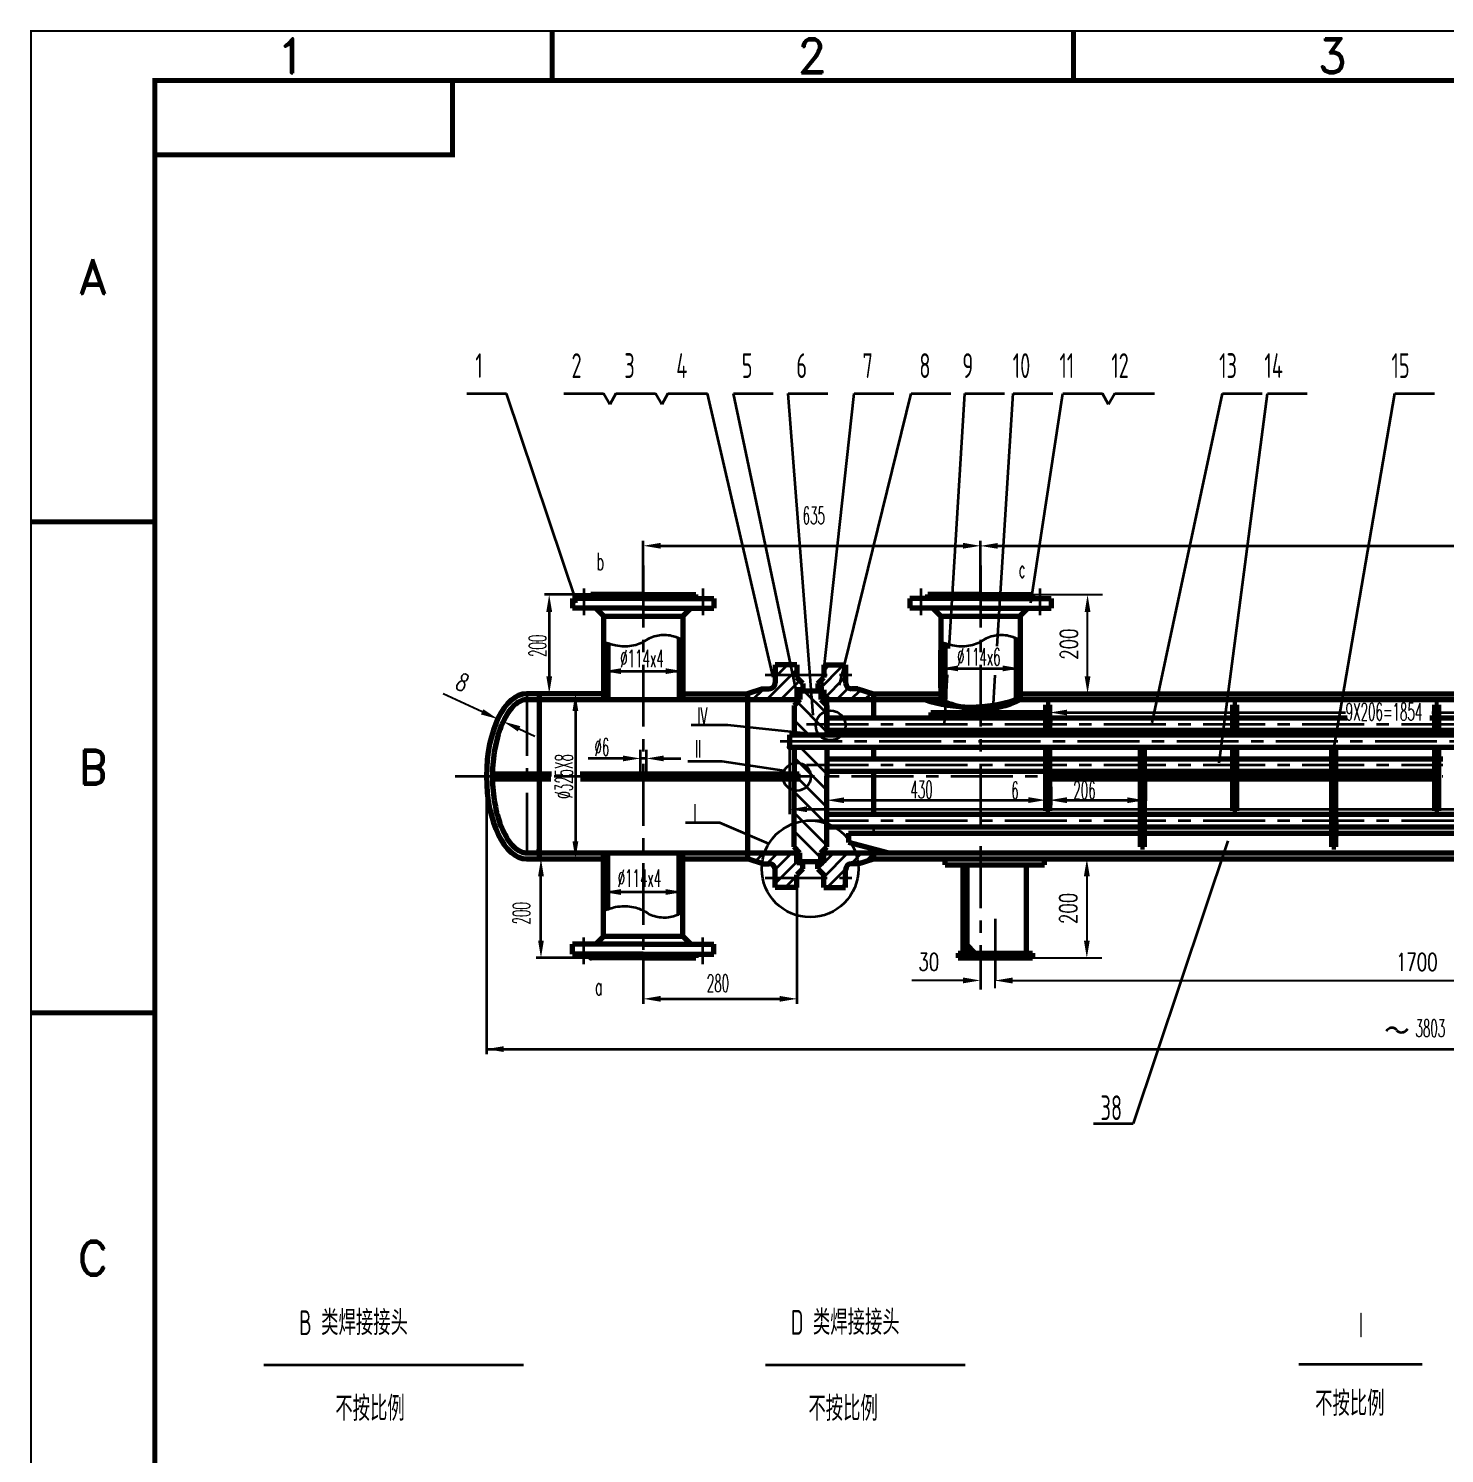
# Model space of a CAD drawing. Extents: x 0 to 1655, y 0 to 594.
# Drawn here: x -0.5 to 285.1, y 307.1 to 594.5 of the extents above; entities that cross this region are included whole.
import ezdxf

# ---------------------------------------------------------------- set-up
doc = ezdxf.new("R2010")
doc.units = 0
doc.header["$LTSCALE"] = 10
doc.linetypes.add('CENTER', pattern=[2, 1.25, -0.25, 0.25, -0.25])
doc.linetypes.add('DASHED', pattern=[0.75, 0.5, -0.25])
doc.layers.get('Defpoints').update_dxf_attribs({"linetype": 'CONTINUOUS'})
for name, color, linetype, lineweight in [('A', 3, 'CONTINUOUS', 70), ('BCD', 7, 'CONTINUOUS', 35), ('G', 1, 'CENTER', 35)]:
    doc.layers.add(name, color=color, linetype=linetype, lineweight=lineweight)
doc.layers.add('EBLAYER8', color=7, linetype='CONTINUOUS')
doc.layers.add('TK', color=5, linetype='CONTINUOUS')
doc.styles.add('EN', font='romans.shx', dxfattribs={"width": 0.7, "height": 3.5})
doc.styles.add('HZ', font='dim.shx', dxfattribs={"width": 0.7, "height": 3.5, "bigfont": 'hztxt.shx'})
doc.styles.add('ST', font='romand.shx', dxfattribs={"bigfont": 'fs64f.shx'})
doc.dimstyles.get("Standard").update_dxf_attribs({"dimtxt": 3.5, "dimasz": 3.5, "dimexe": 3, "dimexo": 0, "dimgap": 2, "dimtad": 1, "dimdec": 4, "dimzin": 0, "dimdsep": 46, "dimtxsty": 'EN', "dimcen": 3, "dimclrt": 7, "dimadec": 0, "dimazin": 0, "dimtfac": 1, "dimtdec": 4, "dimtofl": 0, "dimtmove": 0, "dimatfit": 3, "dimfxl": 0, "dimtolj": 1, "dimtzin": 0, "dimarcsym": 0})

# ---------------------------------------------------------------- blocks, each defined once
blk = doc.blocks.new('EB_BLOCK71')
at = {"layer": 'EBLAYER8', "linetype": 'ByBlock'}
blk.add_hatch(color=0, dxfattribs=at).paths.add_polyline_path([(1366.4, 4448.4), (1401.4, 4442.5), (1366.4, 4436.7)])
blk = doc.blocks.new('EB_BLOCK83')
at = {"layer": 'EBLAYER8', "linetype": 'ByBlock'}
blk.add_hatch(color=0, dxfattribs=at).paths.add_polyline_path([(1366.4, 4893.8), (1401.4, 4887.9), (1366.4, 4882.1)])
blk = doc.blocks.new('EB_BLOCK84')
at = {"layer": 'EBLAYER8', "linetype": 'ByBlock'}
blk.add_hatch(color=0, dxfattribs=at).paths.add_polyline_path([(1276.4, 4893.8), (1241.4, 4887.9), (1276.4, 4882.1)])
blk = doc.blocks.new('EB_BLOCK85')
at = {"layer": 'EBLAYER8', "linetype": 'ByBlock'}
blk.add_hatch(color=0, dxfattribs=at).paths.add_polyline_path([(995.4, 4131.5), (960.4, 4125.7), (995.4, 4119.9)])
blk = doc.blocks.new('EB_BLOCK92')
at = {"layer": 'EBLAYER8', "linetype": 'ByBlock'}
blk.add_hatch(color=0, dxfattribs=at).paths.add_polyline_path([(1651.5, 4615.3), (1616.5, 4609.4), (1651.5, 4603.6)])
blk = doc.blocks.new('EB_BLOCK97')
at = {"layer": 'EBLAYER8', "linetype": 'ByBlock'}
blk.add_hatch(color=0, dxfattribs=at).paths.add_polyline_path([(1356.4, 4233), (1321.4, 4227.1), (1356.4, 4221.3)])
blk = doc.blocks.new('EB_BLOCK98')
at = {"layer": 'EBLAYER8', "linetype": 'ByBlock'}
blk.add_hatch(color=0, dxfattribs=at).paths.add_polyline_path([(1596.4, 4233), (1631.4, 4227.1), (1596.4, 4221.3)])
blk = doc.blocks.new('EB_BLOCK99')
at = {"layer": 'EBLAYER8', "linetype": 'ByBlock'}
blk.add_hatch(color=0, dxfattribs=at).paths.add_polyline_path([(1356.4, 5146.7), (1321.4, 5140.8), (1356.4, 5135)])
blk = doc.blocks.new('EB_BLOCK100')
at = {"layer": 'EBLAYER8', "linetype": 'ByBlock'}
blk.add_hatch(color=0, dxfattribs=at).paths.add_polyline_path([(1966.4, 5146.7), (2001.4, 5140.8), (1966.4, 5135)])
blk = doc.blocks.new('EB_BLOCK101')
at = {"layer": 'EBLAYER8', "linetype": 'ByBlock'}
blk.add_hatch(color=0, dxfattribs=at).paths.add_polyline_path([(2036.4, 5146.5), (2001.4, 5140.6), (2036.4, 5134.8)])
blk = doc.blocks.new('EB_BLOCK103')
at = {"layer": 'EBLAYER8', "linetype": 'ByBlock'}
blk.add_hatch(color=0, dxfattribs=at).paths.add_polyline_path([(1125.8, 5007.5), (1131.6, 5042.5), (1137.5, 5007.5)])
blk = doc.blocks.new('EB_BLOCK104')
at = {"layer": 'EBLAYER8', "linetype": 'ByBlock'}
blk.add_hatch(color=0, dxfattribs=at).paths.add_polyline_path([(1125.8, 4877.5), (1131.6, 4842.5), (1137.5, 4877.5)])
blk = doc.blocks.new('EB_BLOCK105')
at = {"layer": 'EBLAYER8', "linetype": 'ByBlock'}
blk.add_hatch(color=0, dxfattribs=at).paths.add_polyline_path([(1726.4, 4643.3), (1691.4, 4637.5), (1726.4, 4631.7)])
blk = doc.blocks.new('EB_BLOCK111')
at = {"layer": 'EBLAYER8', "linetype": 'ByBlock'}
blk.add_hatch(color=0, dxfattribs=at).paths.add_polyline_path([(1362.4, 4717.8), (1327.4, 4711.9), (1362.4, 4706.1)])
blk = doc.blocks.new('EB_BLOCK112')
at = {"layer": 'EBLAYER8', "linetype": 'ByBlock'}
blk.add_hatch(color=0, dxfattribs=at).paths.add_polyline_path([(1280.4, 4717.8), (1315.4, 4711.9), (1280.4, 4706.1)])
blk = doc.blocks.new('EB_BLOCK127')
at = {"layer": 'EBLAYER8', "linetype": 'ByBlock'}
blk.add_hatch(color=0, dxfattribs=at).paths.add_polyline_path([(1178.6, 4807.5), (1184.4, 4842.5), (1190.3, 4807.5)])
blk = doc.blocks.new('EB_BLOCK128')
at = {"layer": 'EBLAYER8', "linetype": 'ByBlock'}
blk.add_hatch(color=0, dxfattribs=at).paths.add_polyline_path([(1178.6, 4544.5), (1184.4, 4509.5), (1190.3, 4544.5)])
blk = doc.blocks.new('EB_BLOCK129')
at = {"layer": 'EBLAYER8', "linetype": 'ByBlock'}
blk.add_hatch(color=0, dxfattribs=at).paths.add_polyline_path([(1109.2, 4344.5), (1115, 4309.5), (1120.8, 4344.5)])
blk = doc.blocks.new('EB_BLOCK130')
at = {"layer": 'EBLAYER8', "linetype": 'ByBlock'}
blk.add_hatch(color=0, dxfattribs=at).paths.add_polyline_path([(1109.2, 4474.5), (1115, 4509.5), (1120.8, 4474.5)])
blk = doc.blocks.new('EB_BLOCK133')
at = {"layer": 'EBLAYER8', "linetype": 'ByBlock'}
blk.add_hatch(color=0, dxfattribs=at).paths.add_polyline_path([(2098.2, 4643.7), (2133.2, 4637.8), (2098.2, 4632)])
blk = doc.blocks.new('EB_BLOCK134')
at = {"layer": 'EBLAYER8', "linetype": 'ByBlock'}
blk.add_hatch(color=0, dxfattribs=at).paths.add_polyline_path([(2176.2, 4643.7), (2141.2, 4637.8), (2176.2, 4632)])
blk = doc.blocks.new('EB_BLOCK135')
at = {"layer": 'EBLAYER8', "linetype": 'ByBlock'}
blk.add_hatch(color=0, dxfattribs=at).paths.add_polyline_path([(2046.4, 4899.3), (2081.4, 4893.5), (2046.4, 4887.7)])
blk = doc.blocks.new('EB_BLOCK136')
at = {"layer": 'EBLAYER8', "linetype": 'ByBlock'}
blk.add_hatch(color=0, dxfattribs=at).paths.add_polyline_path([(1956.4, 4899.3), (1921.4, 4893.5), (1956.4, 4887.7)])
blk = doc.blocks.new('EB_BLOCK137', base_point=(0, 18.1))
at = {"layer": 'EBLAYER8', "color": 0}
for p, q in [((1901.4, 4793.9), (1911.9, 4804.4)), ((1911.9, 4793.8), (1922.5, 4804.4)), ((1922.5, 4793.8), (1933.1, 4804.4)), ((1933.2, 4793.8), (1943.7, 4804.4)), ((1943.8, 4793.8), (1954.3, 4804.4)), ((1954.4, 4793.8), (1964.9, 4804.4)), ((1965, 4793.8), (1975.5, 4804.4)), ((1975.6, 4793.8), (1986.1, 4804.4)), ((1986.2, 4793.8), (1996.8, 4804.4)), ((2001.4, 4798.4), (2007.4, 4804.4)), ((2007.4, 4793.8), (2018, 4804.4)), ((2018, 4793.8), (2028.6, 4804.4)), ((2028.6, 4793.8), (2039.2, 4804.4)), ((2039.2, 4793.8), (2049.8, 4804.4)), ((2049.8, 4793.8), (2060.4, 4804.4)), ((2060.4, 4793.8), (2071, 4804.4)), ((2071, 4793.8), (2081.6, 4804.4)), ((2081.6, 4793.8), (2092.2, 4804.4)), ((2092.3, 4793.8), (2102.8, 4804.4)), ((2102.9, 4793.8), (2113.4, 4804.4)), ((2113.5, 4793.8), (2124, 4804.4)), ((2124.1, 4793.8), (2133.2, 4802.9)), ((1996.8, 4793.8), (2001.4, 4798.4))]:
    blk.add_line(p, q, dxfattribs=at)
blk = doc.blocks.new('EB_BLOCK140')
at = {"layer": 'EBLAYER8', "linetype": 'ByBlock'}
blk.add_hatch(color=0, dxfattribs=at).paths.add_polyline_path([(2176.2, 4810.3), (2141.2, 4804.5), (2176.2, 4798.7)])
blk = doc.blocks.new('EB_BLOCK142')
at = {"layer": 'EBLAYER8', "linetype": 'ByBlock'}
blk.add_hatch(color=0, dxfattribs=at).paths.add_polyline_path([(2176.2, 4643.4), (2141.2, 4637.5), (2176.2, 4631.7)])
blk = doc.blocks.new('EB_BLOCK143')
at = {"layer": 'EBLAYER8', "linetype": 'ByBlock'}
blk.add_hatch(color=0, dxfattribs=at).paths.add_polyline_path([(2297.5, 4643.4), (2332.5, 4637.5), (2297.5, 4631.7)])
blk = doc.blocks.new('*D88')
at = {"layer": 'BCD', "color": 0, "lineweight": -2}
for p, q in [((194.5, 400.95), (194.5, 405.48)), ((364.5, 400.95), (364.5, 405.48)), ((198, 402.48), (361, 402.48))]:
    blk.add_line(p, q, dxfattribs=at)
at = {"layer": 'BCD', "color": 0}
for points in [[(198, 403.07), (198, 401.9), (194.5, 402.48)], [(361, 403.07), (361, 401.9), (364.5, 402.48)]]:
    blk.add_solid(points, dxfattribs=at)
at = {"layer": 'Defpoints', "color": 0}
for p in [(364.5, 402.48), (194.5, 400.95), (364.5, 400.95)]:
    blk.add_point(p, dxfattribs=at)
at = {"layer": 'BCD', "color": 7, "insert": (279.5, 406.23), "char_height": 3.5, "attachment_point": 5, "style": 'EN'}
blk.add_mtext('\\A1;1700', dxfattribs=at)
blk = doc.blocks.new('*D89')
at = {"layer": 'BCD', "color": 0, "lineweight": -2}
for p, q in [((204.4, 427.04), (215.96, 427.04)), ((212.96, 423.54), (212.96, 410.54)), ((202, 407.04), (215.96, 407.04))]:
    blk.add_line(p, q, dxfattribs=at)
at = {"layer": 'BCD', "color": 0}
for points in [[(212.37, 423.54), (213.54, 423.54), (212.96, 427.04)], [(212.37, 410.54), (213.54, 410.54), (212.96, 407.04)]]:
    blk.add_solid(points, dxfattribs=at)
at = {"layer": 'Defpoints', "color": 0}
for p in [(204.4, 427.04), (202, 407.04), (212.96, 407.04)]:
    blk.add_point(p, dxfattribs=at)
at = {"layer": 'BCD', "color": 7, "insert": (209.21, 417.04), "char_height": 3.5, "attachment_point": 5, "rotation": 90, "style": 'EN'}
blk.add_mtext('\\A1;200', dxfattribs=at)
blk = doc.blocks.new('*D92')
at = {"layer": 'BCD', "color": 0, "lineweight": -2}
for p, q in [((202.1, 480.34), (216.1, 480.34)), ((213.1, 463.84), (213.1, 476.84)), ((206.5, 460.34), (216.1, 460.34))]:
    blk.add_line(p, q, dxfattribs=at)
at = {"layer": 'BCD', "color": 0}
for points in [[(212.52, 476.84), (213.68, 476.84), (213.1, 480.34)], [(212.52, 463.84), (213.68, 463.84), (213.1, 460.34)]]:
    blk.add_solid(points, dxfattribs=at)
at = {"layer": 'Defpoints', "color": 0}
for p in [(202.1, 480.34), (213.1, 480.34), (206.5, 460.34)]:
    blk.add_point(p, dxfattribs=at)
at = {"layer": 'BCD', "color": 7, "insert": (209.35, 470.34), "char_height": 3.5, "attachment_point": 5, "rotation": 90, "style": 'EN'}
blk.add_mtext('\\A1;200', dxfattribs=at)
blk = doc.blocks.new('*D93')
at = {"layer": 'BCD', "color": 0, "lineweight": -2}
for p, q in [((91, 456.69), (83.13, 460.32)), ((93.67, 454.13), (95.43, 457.95)), ((94.76, 453.62), (96.52, 457.45)), ((98.44, 453.26), (101.62, 451.79))]:
    blk.add_line(p, q, dxfattribs=at)
at = {"layer": 'BCD', "color": 0}
for points in [[(91.24, 457.22), (90.75, 456.16), (94.17, 455.22)], [(98.69, 453.79), (98.2, 452.73), (95.27, 454.72)]]:
    blk.add_solid(points, dxfattribs=at)
at = {"layer": 'Defpoints', "color": 0}
for p in [(93.67, 454.13), (94.17, 455.22), (94.76, 453.62)]:
    blk.add_point(p, dxfattribs=at)
at = {"layer": 'BCD', "color": 7, "insert": (87.04, 462.64), "char_height": 3.5, "attachment_point": 5, "rotation": 335.2427, "style": 'EN'}
blk.add_mtext('\\A1;8', dxfattribs=at)
blk = doc.blocks.new('*D116')
at = {"layer": 'BCD', "color": 0, "lineweight": -2}
for p, q in [((191.5, 400.7), (191.5, 405.51)), ((194.5, 400.95), (194.5, 405.51)), ((188, 402.51), (177.66, 402.51)), ((198, 402.51), (201.5, 402.51))]:
    blk.add_line(p, q, dxfattribs=at)
at = {"layer": 'BCD', "color": 0}
for points in [[(188, 403.1), (188, 401.93), (191.5, 402.51)], [(198, 403.1), (198, 401.93), (194.5, 402.51)]]:
    blk.add_solid(points, dxfattribs=at)
at = {"layer": 'Defpoints', "color": 0}
for p in [(191.5, 402.51), (191.5, 400.7), (194.5, 400.95)]:
    blk.add_point(p, dxfattribs=at)
at = {"layer": 'BCD', "color": 7, "insert": (181.08, 406.26), "char_height": 3.5, "attachment_point": 5, "style": 'EN'}
blk.add_mtext('\\A1;30', dxfattribs=at)

msp = doc.modelspace()

# ---------------------------------------------------------------- hatches: boundary and pattern name
at = {"layer": 'EBLAYER8', "linetype": 'ByBlock'}
msp.add_hatch(color=0, dxfattribs=at).paths.add_polyline_path([(118.99818, 420.92816), (115.49818, 420.34483), (118.99818, 419.7615)])

# ---------------------------------------------------------------- linework, layer by layer
at = {"layer": 'A'}
for p, q in [((123.49818, 480.33957), (112.89818, 480.33957)), ((112.89818, 479.53957), (112.89818, 480.33957)), ((123.49818, 480.33957), (112.89818, 480.33957)), ((123.49818, 480.33957), (134.09818, 480.33957)), ((134.09818, 479.53957), (134.09818, 480.33957)), ((191.49818, 480.33957), (180.89818, 480.33957)), ((180.89818, 479.53957), (180.89818, 480.33957)), ((180.89818, 480.33957), (191.49818, 480.33957)), ((191.49818, 480.33957), (202.09818, 480.33957)), ((202.09818, 479.53957), (202.09818, 480.33957)), ((123.49818, 479.53957), (109.24818, 479.53957)), ((109.24818, 479.53957), (109.24818, 477.58321)), ((123.49818, 477.58321), (109.24818, 477.58321)), ((115.54143, 475.96562), (113.92191, 477.58321)), ((123.49818, 479.53957), (137.74818, 479.53957)), ((123.49818, 477.58321), (137.74818, 477.58321)), ((131.45493, 475.96562), (133.07446, 477.58321)), ((137.74818, 479.53957), (137.74818, 477.58321)), ((191.49818, 479.53957), (177.24818, 479.53957)), ((177.24818, 479.53957), (177.24818, 477.58321)), ((191.49818, 477.58321), (177.24818, 477.58321)), ((183.51373, 475.96562), (181.8942, 477.58321)), ((191.49818, 479.53957), (205.74818, 479.53957)), ((191.49818, 477.58321), (205.74818, 477.58321)), ((199.42722, 475.96562), (201.04675, 477.58321)), ((205.74818, 479.53957), (205.74818, 477.58321)), ((115.49818, 476.00882), (115.49818, 459.13957)), ((115.49818, 475.26215), (115.49818, 474.50736)), ((115.54143, 475.96562), (131.51971, 475.96562)), ((131.49818, 476.00882), (131.49818, 459.13957)), ((131.49818, 475.26215), (131.49818, 474.50736)), ((183.49818, 475.98115), (183.49818, 459.13957)), ((183.51373, 475.96562), (199.492, 475.96562)), ((199.49818, 476.0365), (199.49818, 459.13957)), ((130.73334, 471.47402), (130.73334, 459.13957)), ((198.69818, 471.47402), (198.69818, 459.13957)), ((116.33334, 470.55717), (116.33334, 459.13957)), ((131.49818, 464.43241), (131.49818, 470.56201)), ((183.49818, 461.53957), (183.49818, 469.11559)), ((184.29818, 470.55717), (184.29818, 459.13957)), ((199.49818, 461.53957), (199.49818, 469.11559)), ((150.09818, 466.13957), (150.09818, 462.53957)), ((154.49818, 466.13957), (150.09818, 466.13957)), ((154.49818, 466.13957), (154.49818, 463.58957)), ((159.89818, 466.13957), (159.89818, 463.58957)), ((159.89818, 466.13957), (164.29818, 466.13957)), ((164.29818, 466.13957), (164.29818, 462.53957)), ((155.69818, 462.38957), (154.49818, 463.58957)), ((158.69818, 462.38957), (159.89818, 463.58957)), ((115.49818, 460.33957), (99.99818, 460.33957)), ((102.49818, 460.33957), (102.49818, 444.18905)), ((131.49818, 460.33957), (144.49818, 460.33957)), ((147.59818, 461.33957), (144.49818, 460.33957)), ((144.49818, 460.33957), (144.49818, 444.18905)), ((147.59818, 461.33957), (148.89818, 461.33957)), ((154.49818, 461.13957), (154.49818, 458.53957)), ((155.69818, 461.13957), (154.49818, 461.13957)), ((154.49818, 460.94233), (159.89818, 460.94233)), ((155.09818, 461.13957), (155.69818, 461.13957)), ((155.09818, 460.94233), (155.09818, 459.13957)), ((155.69818, 462.38957), (155.69818, 461.13957)), ((158.69818, 462.38957), (158.69818, 461.13957)), ((159.89818, 461.13957), (158.69818, 461.13957)), ((158.69818, 461.13957), (159.29818, 461.13957)), ((159.29818, 460.94233), (159.29818, 459.13957)), ((159.89818, 461.13957), (159.89818, 458.53957)), ((166.79818, 461.33957), (165.49818, 461.33957)), ((166.79818, 461.33957), (169.89818, 460.33957)), ((169.89818, 460.33957), (169.89818, 455.4733)), ((169.89818, 460.33957), (183.49818, 460.33957)), ((199.49818, 460.33957), (309.89145, 460.33957)), ((99.99818, 459.13957), (123.49818, 459.13957)), ((102.49818, 459.13957), (109.1094, 459.13957)), ((123.49818, 459.13957), (155.09818, 459.13957)), ((155.09818, 459.13957), (153.89818, 457.93957)), ((153.89818, 457.93957), (153.89818, 452.02718)), ((159.29818, 459.13957), (184.29818, 459.13957)), ((159.29818, 459.13957), (160.49818, 457.93957)), ((160.49818, 453.66426), (160.49818, 459.82556)), ((160.49818, 457.93957), (160.49818, 452.02718)), ((198.69818, 459.13957), (309.89145, 459.13957)), ((204.6783, 452.02718), (204.6783, 458.07216)), ((205.55456, 458.12554), (204.75456, 458.12554)), ((205.4783, 452.02718), (205.4783, 458.07216)), ((243.18043, 458.06042), (242.38043, 458.06042)), ((242.39053, 452.02718), (242.39053, 458.07216)), ((243.19053, 452.02718), (243.19053, 458.07216)), ((283.91121, 458.12554), (283.11121, 458.12554)), ((283.13255, 452.02718), (283.13255, 458.07216)), ((283.93255, 452.02718), (283.93255, 458.07216)), ((160.49818, 455.4733), (204.6783, 455.4733)), ((181.49818, 456.52984), (204.6783, 456.52984)), ((181.49818, 456.52984), (181.49818, 455.4733)), ((204.6783, 454.94221), (204.6783, 456.62303)), ((205.4783, 454.94221), (205.4783, 456.62303)), ((205.4783, 455.62303), (205.4783, 454.53974)), ((205.4783, 455.4733), (242.39053, 455.4733)), ((243.19053, 455.4733), (265.47864, 455.4733)), ((243.19053, 455.4733), (264.6783, 455.4733)), ((282.11727, 455.4733), (283.13255, 455.4733)), ((283.93255, 455.4733), (309.89145, 455.4733)), ((153.00725, 452.02718), (204.6783, 452.02718)), ((153.00725, 452.02718), (153.00725, 449.52718)), ((160.49818, 452.9733), (204.6783, 452.9733)), ((169.89818, 452.9733), (169.89818, 452.02718)), ((204.6783, 452.02718), (309.89145, 452.02718)), ((205.4783, 452.9733), (242.39053, 452.9733)), ((243.19053, 452.9733), (283.13255, 452.9733)), ((243.19053, 452.9733), (264.6783, 452.9733)), ((283.93255, 452.9733), (309.89145, 452.9733)), ((153.00725, 449.52718), (204.6783, 449.52718)), ((153.89818, 449.52718), (153.89818, 444.18905)), ((160.49818, 449.52718), (160.49818, 443.68905)), ((169.89818, 449.52718), (169.89818, 447.23838)), ((204.6783, 436.69813), (204.6783, 449.52718)), ((204.6783, 449.52718), (309.89145, 449.52718)), ((205.4783, 436.69813), (205.4783, 449.52718)), ((223.80985, 439.0035), (223.80985, 449.52718)), ((224.60985, 439.0035), (224.60985, 449.52718)), ((242.39053, 436.69813), (242.39053, 449.52718)), ((243.19053, 436.69813), (243.19053, 449.52718)), ((262.34838, 439.0035), (262.34838, 449.52718)), ((263.14838, 439.0035), (263.14838, 449.52718)), ((283.13255, 436.69813), (283.13255, 449.52718)), ((283.93255, 436.69813), (283.93255, 449.52718)), ((102.49818, 446.22567), (102.49818, 444.93905)), ((160.49818, 447.23838), (204.6783, 447.23838)), ((205.4783, 447.23838), (223.80985, 447.23838)), ((220.4783, 447.23838), (223.80985, 447.23838)), ((224.60985, 447.23838), (242.39053, 447.23838)), ((243.19053, 447.23838), (262.34838, 447.23838)), ((263.14838, 447.23838), (283.13255, 447.23838)), ((263.14838, 447.23838), (264.6783, 447.23838)), ((280.4783, 447.23838), (283.13255, 447.23838)), ((283.93255, 447.23838), (284.75883, 447.23838)), ((93.09818, 444.18905), (104.9654, 444.18905)), ((93.09818, 443.18905), (104.84149, 443.18905)), ((102.49818, 444.18905), (102.49818, 427.03852)), ((110.75278, 444.18905), (154.93301, 444.18905)), ((110.80137, 443.18905), (154.93301, 443.18905)), ((122.89818, 444.17716), (122.89818, 443.17716)), ((124.09818, 444.17716), (124.09818, 443.17716)), ((144.49818, 443.18905), (144.49818, 427.03852)), ((153.89818, 429.43852), (153.89818, 443.18905)), ((160.49818, 444.73838), (204.6783, 444.73838)), ((160.49818, 429.43852), (160.49818, 443.68905)), ((169.89818, 444.73838), (169.89818, 436.01401)), ((205.4783, 444.73838), (223.80985, 444.73838)), ((205.4783, 444.18905), (223.80985, 444.18905)), ((205.4783, 443.18905), (223.80985, 443.18905)), ((220.4783, 444.73838), (223.80985, 444.73838)), ((224.60985, 444.73838), (242.39053, 444.73838)), ((224.60985, 444.18905), (242.39053, 444.18905)), ((224.60985, 443.18905), (242.39053, 443.18905)), ((224.60985, 443.17445), (224.60985, 438.84376)), ((243.19053, 444.73838), (262.34838, 444.73838)), ((243.19053, 444.18905), (262.34838, 444.18905)), ((243.19053, 443.18905), (262.34838, 443.18905)), ((250.4783, 444.73838), (262.34838, 444.73838)), ((263.14838, 444.73838), (283.13255, 444.73838)), ((263.14838, 444.18905), (283.13255, 444.18905)), ((263.14838, 443.18905), (283.13255, 443.18905)), ((205.4783, 441.44835), (205.4783, 438.45617)), ((204.6783, 436.69813), (204.6783, 437.55381)), ((205.4783, 438.88407), (205.4783, 437.85306)), ((205.4783, 436.69813), (205.4783, 437.55381)), ((223.80985, 429.43648), (223.80985, 439.0035)), ((224.60985, 429.43648), (224.60985, 439.0035)), ((262.34838, 429.43648), (262.34838, 439.0035)), ((263.14838, 429.43648), (263.14838, 439.0035)), ((160.49818, 436.01401), (223.80985, 436.01401)), ((204.67821, 436.69813), (205.47835, 436.69813)), ((220.4783, 436.01401), (223.80985, 436.01401)), ((224.60985, 436.01401), (262.34838, 436.01401)), ((242.39018, 436.69813), (243.19053, 436.69813)), ((263.14838, 436.01401), (306.9691, 436.01401)), ((263.14838, 434.62858), (263.14838, 431.63641)), ((283.13255, 436.69813), (283.93255, 436.69813)), ((160.49818, 433.51401), (223.80985, 433.51401)), ((160.49818, 431.20123), (160.49818, 432.2209)), ((164.89818, 432.23503), (164.89818, 430.34404)), ((164.89818, 432.23503), (191.49818, 432.23503)), ((191.49818, 432.23503), (223.80985, 432.23503)), ((220.4783, 433.51401), (223.80985, 433.51401)), ((220.4783, 432.23503), (223.80985, 432.23503)), ((224.60985, 433.51401), (262.34838, 433.51401)), ((224.60985, 432.23503), (262.34838, 432.23503)), ((263.14838, 433.51401), (306.9691, 433.51401)), ((263.14838, 432.23503), (295.4783, 432.23503)), ((99.99818, 428.23852), (115.49818, 428.23852)), ((102.49818, 428.23852), (102.49818, 429.00147)), ((102.49818, 428.23852), (109.1094, 428.23852)), ((102.49818, 428.23852), (109.1094, 428.23852)), ((115.49818, 428.23852), (155.09818, 428.23852)), ((115.49818, 411.36927), (115.49818, 428.23852)), ((116.33334, 416.82092), (116.33334, 428.23852)), ((130.69818, 428.23852), (144.49818, 428.23852)), ((130.73334, 415.90408), (130.73334, 428.23852)), ((131.49818, 411.36927), (131.49818, 428.23852)), ((155.09818, 428.23852), (153.89818, 429.43852)), ((154.49818, 426.23852), (154.49818, 428.83852)), ((155.09818, 426.51924), (155.09818, 428.23852)), ((159.29818, 428.23852), (160.49818, 429.43852)), ((159.29818, 426.51924), (159.29818, 428.23852)), ((159.29818, 428.23852), (309.89145, 428.23852)), ((159.89818, 426.23852), (159.89818, 428.83852)), ((172.75609, 428.23852), (164.89818, 430.34404)), ((169.89818, 429.0043), (169.89818, 427.03852)), ((223.80985, 429.43648), (224.60985, 429.43648)), ((262.34838, 429.43648), (263.14838, 429.43648)), ((99.99818, 427.03852), (115.49818, 427.03852)), ((131.49818, 427.03852), (144.49818, 427.03852)), ((147.59818, 426.03852), (144.49818, 427.03852)), ((147.59818, 426.03852), (148.89818, 426.03852)), ((154.49818, 426.51924), (159.89818, 426.51924)), ((155.69818, 426.23852), (154.49818, 426.23852)), ((155.09818, 426.23852), (155.69818, 426.23852)), ((155.69818, 424.98852), (155.69818, 426.51924)), ((158.69818, 424.98852), (158.69818, 426.51924)), ((159.89818, 426.23852), (158.69818, 426.23852)), ((158.69818, 426.23852), (159.29818, 426.23852)), ((166.79818, 426.03852), (165.49818, 426.03852)), ((166.79818, 426.03852), (169.89818, 427.03852)), ((168.91312, 426.72076), (169.89818, 427.70582)), ((169.89818, 427.03852), (309.89145, 427.03852)), ((184.39818, 425.83852), (184.39818, 427.03852)), ((184.39818, 425.83852), (204.39818, 425.83852)), ((187.99818, 408.03852), (187.99818, 425.83852)), ((188.79818, 408.03852), (188.79818, 425.83852)), ((200.79818, 408.03852), (200.79818, 425.83852)), ((204.39818, 425.83852), (204.39818, 427.03852)), ((150.09818, 421.23852), (150.09818, 424.83852)), ((155.69818, 424.98852), (154.49818, 423.78852)), ((154.49818, 421.23852), (154.49818, 423.78852)), ((158.69818, 424.98852), (159.89818, 423.78852)), ((159.89818, 421.23852), (159.89818, 423.78852)), ((164.29818, 421.23852), (164.29818, 424.83852)), ((154.49818, 421.23852), (150.09818, 421.23852)), ((159.89818, 421.23852), (164.29818, 421.23852)), ((115.54143, 411.41247), (113.92191, 409.79489)), ((115.49818, 412.11594), (115.49818, 412.87073)), ((115.49818, 412.11594), (115.49818, 412.87073)), ((115.54143, 411.41247), (131.51971, 411.41247)), ((131.45493, 411.41247), (133.07446, 409.79489)), ((131.49818, 412.11594), (131.49818, 412.87073)), ((131.49818, 412.11594), (131.49818, 412.87073)), ((123.49818, 409.79489), (109.24818, 409.79489)), ((109.24818, 407.83852), (109.24818, 409.79489)), ((123.49818, 409.79489), (137.74818, 409.79489)), ((137.74818, 407.83852), (137.74818, 409.79489)), ((190.39818, 408.03852), (188.79818, 409.63852)), ((123.49818, 407.83852), (109.24818, 407.83852)), ((112.89818, 407.83852), (112.89818, 407.03852)), ((123.49818, 407.03852), (112.89818, 407.03852)), ((123.49818, 407.83852), (137.74818, 407.83852)), ((123.49818, 407.03852), (134.09818, 407.03852)), ((134.09818, 407.83852), (134.09818, 407.03852)), ((186.99818, 408.03852), (201.99818, 408.03852)), ((186.99818, 408.03852), (186.99818, 407.03852)), ((186.99818, 407.03852), (201.99818, 407.03852)), ((188.79818, 408.03852), (190.39818, 408.03852)), ((201.99818, 408.03852), (201.99818, 407.03852))]:
    msp.add_line(p, q, dxfattribs=at)
for centre, radius, start, end in [((148.89818, 462.53957), 1.2, 270, 0), ((165.49818, 462.53957), 1.2, 180, 270), ((189.50339, 486.90041), 29.24394, 251.6743847, 288.3256153), ((191.49818, 475.22251), 17.96276, 243.5532579, 296.4467421), ((148.89818, 424.83852), 1.2, 0, 90), ((165.49818, 424.83852), 1.2, 90, 180)]:
    msp.add_arc(centre, radius, start, end, dxfattribs=at)
msp.add_ellipse((99.99818, 443.68905), major_axis=(0, -16.65052), ratio=0.487972619, start_param=3.141592654, end_param=6.283185307, dxfattribs=at)
msp.add_open_spline([(99.99818, 459.13957), (99.63551, 459.13957), (99.27123, 459.06997), (98.51212, 458.76752), (98.11779, 458.53246), (97.32072, 457.87234), (96.9192, 457.44747), (96.14391, 456.41541), (95.77033, 455.80866), (94.83143, 453.94993), (94.32039, 452.54564), (93.54467, 449.44576), (93.27952, 447.75094), (93.03138, 444.26931), (93.04831, 442.48311), (93.36193, 439.02571), (93.65872, 437.3551), (94.49067, 434.32577), (95.02636, 432.96786), (96.11985, 430.96505), (96.64915, 430.23103), (97.72656, 429.11126), (98.27148, 428.72749), (99.20499, 428.32102), (99.60278, 428.23852), (99.99818, 428.23852)], degree=3, knots=[3.141592654, 3.141592654, 3.141592654, 3.141592654, 3.333622104, 3.333622104, 3.525651555, 3.525651555, 3.717681005, 3.717681005, 3.909710455, 3.909710455, 4.238534238, 4.238534238, 4.567358021, 4.567358021, 4.896181804, 4.896181804, 5.225005587, 5.225005587, 5.55382937, 5.55382937, 5.813827112, 5.813827112, 6.073824855, 6.073824855, 6.283185307, 6.283185307, 6.283185307, 6.283185307], dxfattribs=at)
for p in [(123.49818, 480.33957), (123.49818, 480.33957), (191.49818, 480.33957), (191.49818, 480.33957), (204.6783, 454.94221), (205.4783, 455.62303), (205.4783, 455.62303), (205.4783, 454.94221), (153.00725, 449.52718), (122.89818, 444.17716), (124.09818, 444.17716), (224.60985, 443.17445), (205.4783, 441.44835), (224.60985, 438.85306), (263.14838, 434.62858), (102.49818, 428.23852), (102.49818, 428.23852), (102.49818, 428.23852), (102.86108, 427.03852), (112.89818, 407.03852), (123.49818, 407.03852)]:
    msp.add_point(p, dxfattribs=at)
at = {"layer": 'BCD'}
for p, q in [((87.93035, 520.8537), (95.93035, 520.8537)), ((110.11603, 478.63649), (95.93035, 520.8537)), ((107.479, 520.8537), (115.479, 520.8537)), ((116.729, 518.68864), (115.479, 520.8537)), ((117.979, 520.8537), (116.729, 518.68864)), ((117.979, 520.8537), (125.979, 520.8537)), ((127.229, 518.68864), (125.979, 520.8537)), ((128.479, 520.8537), (127.229, 518.68864)), ((128.479, 520.8537), (136.479, 520.8537)), ((149.72225, 463.67982), (136.479, 520.8537)), ((154.56447, 460.05324), (141.69295, 520.8537)), ((141.69295, 520.8537), (149.69295, 520.8537)), ((157.7926, 456.02371), (152.70167, 520.8537)), ((152.70167, 520.8537), (160.70167, 520.8537)), ((159.40668, 460.05324), (166.03192, 520.8537)), ((163.03834, 462.06801), (177.50422, 520.8537)), ((166.03192, 520.8537), (174.03192, 520.8537)), ((177.50422, 520.8537), (185.50422, 520.8537)), ((185.15951, 469.46081), (188.3175, 520.8537)), ((188.3175, 520.8537), (196.3175, 520.8537)), ((194.85529, 469.92563), (198.07378, 520.8537)), ((198.07378, 520.8537), (206.07378, 520.8537)), ((201.68951, 478.68524), (208.08768, 520.8537)), ((208.08768, 520.8537), (216.08768, 520.8537)), ((217.33768, 518.68864), (216.08768, 520.8537)), ((218.58768, 520.8537), (217.33768, 518.68864)), ((218.58768, 520.8537), (226.58768, 520.8537)), ((226.14287, 454.43973), (240.29208, 520.8537)), ((239.62616, 446.36607), (249.42037, 520.8537)), ((240.29208, 520.8537), (248.29208, 520.8537)), ((249.42037, 520.8537), (257.42037, 520.8537)), ((262.54914, 448.03648), (275.04359, 520.8537)), ((275.04359, 520.8537), (283.04359, 520.8537)), ((123.49818, 480.33957), (123.49818, 491.17349)), ((126.99818, 490.17349), (187.99818, 490.17349)), ((191.49818, 480.33957), (191.49818, 491.17349)), ((191.49818, 480.33957), (191.49818, 491.15498)), ((194.99818, 490.15498), (397.99818, 490.15498)), ((112.89818, 480.33957), (103.54518, 480.33957)), ((104.5242, 476.83957), (104.5242, 463.83957)), ((115.49818, 464.43241), (115.49818, 470.56201)), ((150.09818, 463.65968), (152.57807, 466.13957)), ((158.89178, 461.13957), (163.89178, 466.13957)), ((159.89818, 464.9744), (161.06335, 466.13957)), ((115.49818, 464.88562), (131.49818, 464.88562)), ((148.4065, 459.13957), (154.49818, 465.23126)), ((151.23492, 459.13957), (155.09155, 462.9962)), ((159.89818, 459.31755), (164.29818, 463.71755)), ((183.49818, 465.44337), (199.49818, 465.44337)), ((184.22059, 454.18088), (184.83147, 464.12228)), ((193.97687, 456.02585), (194.48417, 464.05306)), ((145.57807, 459.13957), (147.77807, 461.33957)), ((155.09818, 460.32616), (154.49818, 460.92616)), ((154.49818, 460.28151), (155.09818, 460.88151)), ((155.09818, 459.61906), (154.49818, 460.21906)), ((154.49818, 459.5744), (155.09818, 460.1744)), ((160.49818, 456.34038), (155.89623, 460.94233)), ((159.29818, 460.83887), (159.40164, 460.94233)), ((159.29818, 460.13176), (159.89818, 460.73176)), ((159.89818, 459.7688), (159.29818, 460.3688)), ((159.29818, 459.42466), (159.89818, 460.02466)), ((159.89818, 460.47591), (159.43177, 460.94233)), ((162.54863, 459.13957), (164.90532, 461.49626)), ((165.37706, 459.13957), (167.38709, 461.1496)), ((168.20549, 459.13957), (169.52566, 460.45974)), ((160.49818, 452.6775), (153.89818, 459.2775)), ((154.06335, 459.13957), (154.49818, 459.5744)), ((154.87056, 459.13957), (154.49818, 459.51195)), ((154.77046, 459.13957), (155.09818, 459.4673)), ((159.82031, 459.13957), (159.29818, 459.6617)), ((159.7202, 459.13957), (159.89818, 459.31755)), ((109.80421, 456.83957), (109.80421, 430.53852)), ((156.90586, 452.02718), (153.89818, 455.03486)), ((208.9783, 456.54113), (265.1417, 456.54113)), ((235.4783, 455.4733), (242.39053, 455.4733)), ((282.54615, 456.54113), (388.66646, 456.54113)), ((140.57793, 453.97652), (133.12221, 453.97652)), ((158.93789, 452.07032), (140.57793, 453.97652)), ((235.4783, 452.9733), (242.39053, 452.9733)), ((122.89818, 449.01746), (122.89818, 444.18905)), ((124.09818, 449.01746), (124.09818, 444.18905)), ((153.00725, 449.52718), (153.00725, 436.03342)), ((160.49818, 444.19222), (155.16322, 449.52718)), ((115.89818, 447.28658), (112.39818, 447.28658)), ((119.39818, 447.28658), (115.89818, 447.28658)), ((124.09818, 447.28658), (122.89818, 447.28658)), ((127.59818, 447.28658), (131.09818, 447.28658)), ((139.40516, 446.70041), (132.50862, 446.70041)), ((151.93286, 444.79957), (139.40516, 446.70041)), ((160.49818, 440.88156), (153.89818, 447.48156)), ((235.4783, 447.23838), (242.39053, 447.23838)), ((250.4783, 447.23838), (262.34838, 447.23838)), ((91.87318, 443.68905), (91.87318, 387.66073)), ((160.49818, 437.45472), (153.89818, 444.05472)), ((154.93301, 444.18905), (154.93301, 443.18905)), ((235.4783, 444.73838), (242.39053, 444.73838)), ((160.49818, 433.94788), (153.89818, 440.54788)), ((156.50725, 437.03342), (250.4783, 437.03342)), ((163.99818, 438.85255), (201.9783, 438.85255)), ((208.9783, 438.88407), (223.80985, 438.88407)), ((250.4783, 437.03342), (289.15698, 437.03342)), ((138.90784, 434.30512), (131.97776, 434.30512)), ((148.79946, 430.04661), (138.90784, 434.30512)), ((160.49818, 429.70524), (153.89818, 436.30524)), ((250.4783, 436.01401), (262.34838, 436.01401)), ((144.49818, 427.76167), (144.49818, 431.76504)), ((159.29818, 427.24236), (153.89818, 432.64236)), ((169.89818, 433.51401), (169.89818, 432.23503)), ((250.4783, 433.51401), (262.34838, 433.51401)), ((250.4783, 432.23503), (262.34838, 432.23503)), ((144.49818, 427.76167), (144.97504, 428.23852)), ((146.08998, 426.52504), (147.80347, 428.23852)), ((148.43189, 426.03852), (150.63189, 428.23852)), ((150.0976, 424.87581), (153.46032, 428.23852)), ((154.49818, 427.86217), (154.87453, 428.23852)), ((155.09818, 427.90683), (154.76648, 428.23852)), ((158.69818, 424.9911), (161.9456, 428.23852)), ((159.29818, 428.23852), (169.89818, 428.23852)), ((159.29818, 427.71242), (159.82428, 428.23852)), ((159.89818, 428.05657), (159.71623, 428.23852)), ((159.89818, 423.36268), (164.77403, 428.23852)), ((165.39829, 426.03436), (167.60246, 428.23852)), ((241.42325, 430.67034), (222.27894, 373.67844)), ((102.49818, 427.03852), (109.1094, 427.03852)), ((150.09818, 422.04796), (154.49818, 426.44796)), ((155.09818, 427.19972), (154.49818, 427.79972)), ((154.49818, 427.15506), (155.09818, 427.75506)), ((155.07155, 426.51924), (154.49818, 427.09261)), ((154.56947, 426.51924), (155.09818, 427.04796)), ((155.77866, 426.51924), (155.09818, 427.19972)), ((159.89818, 427.34947), (159.29818, 427.94947)), ((159.29818, 427.00532), (159.89818, 427.60532)), ((159.89818, 426.64236), (159.29818, 427.24236)), ((159.31419, 426.51924), (159.29818, 426.53525)), ((159.51921, 426.51924), (159.89818, 426.89821)), ((102.86108, 410.53852), (102.86108, 423.53852)), ((152.11717, 421.23852), (154.49818, 423.61953)), ((160.60246, 421.23852), (164.30235, 424.93841)), ((131.49818, 420.34483), (115.49818, 420.34483)), ((154.49818, 421.23852), (154.49818, 397.80634)), ((163.43088, 421.23852), (164.29818, 422.10582)), ((111.49818, 405.79851), (111.49818, 411.20163)), ((135.49818, 405.79851), (135.49818, 411.20163)), ((112.89818, 407.03852), (101.86108, 407.03852)), ((123.49818, 407.03852), (123.49818, 397.80634)), ((126.99818, 398.80634), (150.99818, 398.80634)), ((91.87318, 388.66073), (475.94224, 388.66073)), ((214.27894, 373.67844), (222.27894, 373.67844)), ((46.99634, 325.00284), (99.31522, 325.00284)), ((148.13979, 324.95761), (188.40827, 324.95761)), ((255.72542, 325.15617), (280.58036, 325.15617))]:
    msp.add_line(p, q, dxfattribs=at)
for centre, radius in [((161.27849, 453.93994), 2.99564), ((154.47538, 443.59026), 2.81546), ((157.15154, 425.01957), 9.74825)]:
    msp.add_circle(centre, radius, dxfattribs=at)
for centre, radius, start, end in [((127.79197, 465.02109), 7.14748, 98.1468731, 121.2947099), ((127.70928, 465.59872), 6.56397, 73.1638343, 98.1468731), ((126.41316, 461.31554), 11.03896, 62.3655775, 73.1638343), ((195.75681, 465.02109), 7.14748, 98.1468731, 121.2947099), ((195.67412, 465.59872), 6.56397, 73.1638343, 98.1468731), ((194.378, 461.31554), 11.03896, 62.3655775, 73.1638343), ((120.62195, 482.99689), 13.15821, 247.2491649, 258.1274868), ((119.72884, 478.7487), 8.81716, 258.1274868, 279.65515), ((119.8383, 478.1053), 8.16452, 279.65515, 301.2947099), ((188.58678, 482.99689), 13.15821, 247.2491649, 258.1274868), ((187.69368, 478.7487), 8.81716, 258.1274868, 279.65515), ((187.80314, 478.1053), 8.16452, 279.65515, 301.2947099), ((120.62195, 404.38121), 13.15821, 101.8725132, 112.7508351), ((119.72884, 408.62939), 8.81716, 80.34485, 101.8725132), ((119.8383, 409.27279), 8.16452, 58.7052901, 80.34485), ((127.79197, 422.357), 7.14748, 238.7052901, 261.8531269), ((127.70928, 421.77938), 6.56397, 261.8531269, 286.8361657), ((126.41316, 426.06255), 11.03896, 286.8361657, 297.6344225), ((274.58632, 391.42211), 1.54136, 109.9573539, 146.3618136), ((274.52359, 391.59488), 1.35755, 71.0739616, 109.9573539), ((274.69537, 392.09585), 0.82794, 30.0898983, 71.0739616), ((276.17636, 392.95401), 0.88371, 210.0898983, 249.7035616), ((276.38342, 393.51388), 1.48065, 249.7035616, 288.4108984), ((276.32989, 393.67471), 1.65016, 288.4108984, 325.0017306)]:
    msp.add_arc(centre, radius, start, end, dxfattribs=at)
for p in [(191.49818, 490.17349), (115.49818, 464.43241), (131.49818, 464.88562), (131.49818, 464.43241), (199.49818, 465.44337), (160.49818, 453.66426), (122.89818, 447.28658), (160.49818, 431.20123), (144.49818, 430.76504), (144.49818, 427.76167), (154.49818, 421.23852), (154.49818, 398.80634)]:
    msp.add_point(p, dxfattribs=at)
at = {"layer": 'G'}
for p, q in [((123.49818, 486.19584), (123.49818, 400.69702)), ((191.49818, 486.19584), (191.49818, 432.10146)), ((111.49818, 481.57958), (111.49818, 476.17646)), ((135.49818, 481.57958), (135.49818, 476.17646)), ((179.49818, 481.57958), (179.49818, 476.17646)), ((203.49818, 481.57958), (203.49818, 476.17646)), ((148.06122, 464.13957), (165.9545, 464.13957)), ((99.99818, 460.33957), (99.99818, 428.23852)), ((156.40001, 454.21187), (435.76446, 454.21187)), ((151.0788, 450.77718), (455.34334, 450.77718)), ((156.40001, 445.97694), (284.75883, 445.97694)), ((85.5236, 443.68905), (224.60985, 443.68905)), ((224.60985, 443.68905), (284.75883, 443.68905)), ((156.40001, 434.76401), (436.15503, 434.76401)), ((191.49818, 429.60146), (191.49818, 400.69702)), ((148.06122, 423.23852), (165.9545, 423.23852)), ((194.49818, 414.92397), (194.49818, 400.95058))]:
    msp.add_line(p, q, dxfattribs=at)
at = {"layer": 'TK', "linetype": 'DASHED', "const_width": 0.35}
msp.add_lwpolyline([(0, 0), (841, 0), (841, 594), (0, 594)], close=True, dxfattribs=at)
at = {"layer": 'TK', "const_width": 1}
for points in [[(105.125, 594), (105.125, 584)], [(210.25, 594), (210.25, 584)], [(85, 584), (85, 569), (25, 569)], [(25, 495), (0, 495)], [(25, 396), (0, 396)]]:
    msp.add_lwpolyline(points, dxfattribs=at)
msp.add_lwpolyline([(25, 10), (831, 10), (831, 584), (25, 584)], close=True, dxfattribs=at)

# ---------------------------------------------------------------- block references
at = {"layer": 'BCD', "xscale": 0.09999999999990905, "yscale": 0.09999999999990905, "zscale": 0.09999999999990905}
for name, p in [('EB_BLOCK99', (-8.6395, -23.90828)), ('EB_BLOCK100', (-8.6395, -23.90828)), ('EB_BLOCK101', (-8.6395, -23.90828)), ('EB_BLOCK103', (-8.6395, -23.90828)), ('EB_BLOCK136', (-8.6395, -23.90828)), ('EB_BLOCK135', (-8.6395, -23.90828)), ('EB_BLOCK104', (-8.6395, -23.90828)), ('EB_BLOCK84', (-8.6395, -23.90828)), ('EB_BLOCK83', (-8.6395, -23.90828)), ('EB_BLOCK127', (-8.6395, -23.90828)), ('EB_BLOCK140', (-8.6395, -23.90828)), ('EB_BLOCK137', (-8.6395, -22.09923)), ('EB_BLOCK112', (-8.6395, -23.90828)), ('EB_BLOCK111', (-8.6395, -23.90828)), ('EB_BLOCK92', (-8.6395, -23.90828)), ('EB_BLOCK105', (-8.6395, -24.89898)), ('EB_BLOCK133', (-8.6395, -24.89898)), ('EB_BLOCK134', (-8.6395, -24.89898)), ('EB_BLOCK142', (-8.6395, -24.89898)), ('EB_BLOCK143', (-8.6395, -24.89898)), ('EB_BLOCK128', (-8.6395, -23.90828)), ('EB_BLOCK130', (-8.6395, -23.90828)), ('EB_BLOCK71', (-8.6395, -23.90828)), ('EB_BLOCK129', (-8.6395, -23.90828)), ('EB_BLOCK97', (-8.6395, -23.90828)), ('EB_BLOCK98', (-8.6395, -23.90828)), ('EB_BLOCK85', (-4.20491, -23.90828))]:
    msp.add_blockref(name, p, dxfattribs=at)

# ---------------------------------------------------------------- texts
at = {"layer": 'BCD', "style": 'HZ', "width": 0.7}
for s, p in [('1', (89.61843, 524.01266)), ('2', (109.0252, 524.01266)), ('3', (119.67655, 524.01266)), ('4', (130.14817, 524.01266)), ('5', (143.36212, 524.01266)), ('6', (154.37084, 524.01266)), ('7', (167.71054, 524.01266)), ('8', (179.17339, 524.01266)), ('9', (187.85234, 524.01266)), ('10', (198.01301, 524.01266)), ('11', (207.4357, 524.01266)), ('12', (217.88841, 524.01266)), ('13', (239.64956, 524.01266)), ('14', (248.76839, 524.01266)), ('15', (274.39161, 524.01266)), ('38', (215.7175, 374.33741)), ('B 类焊接接头', (54.08605, 330.98013)), ('D 类焊接接头', (153.24329, 331.05077)), ('不按比例', (61.38198, 313.68491)), ('不按比例', (156.80082, 313.68491))]:
    msp.add_text(s, height=5, dxfattribs=at).set_placement(p)
at = {"layer": 'BCD', "color": 7, "style": 'EN', "width": 0.5}
for s, p in [('635', (155.63587, 494.53681)), ('b', (114.11544, 485.24612)), ('c', (199.23559, 483.71237)), ('%%C114x4', (118.84251, 465.70836)), ('%%C114x6', (186.7816, 466.0153)), ('IV', (134.40555, 454.05819)), ('9X206=1854', (265.16928, 454.94198)), ('%%C6', (113.64912, 447.82115)), ('II', (133.91305, 447.47037)), ('430', (177.36482, 439.24338)), ('6', (197.72637, 439.09123)), ('206', (210.22764, 439.13381)), ('I', (133.5736, 434.55751)), ('%%C114x4', (118.3354, 421.39105)), ('280', (136.31532, 400.20153)), ('a', (113.79151, 399.54312)), ('3803', (279.24316, 391.11374))]:
    msp.add_text(s, height=3.5, dxfattribs=at).set_placement(p)
for s, p in [('200', (103.92414, 467.75878)), ('%%C325X8', (109.24192, 439.1713)), ('200', (100.6543, 413.79995))]:
    msp.add_text(s, height=3.5, rotation=90, dxfattribs=at).set_placement(p)
at = {"layer": 'BCD', "char_height": 5, "width": 22.8455141, "attachment_point": 1, "style": 'HZ'}
for s, insert in [('I', (267.77104, 335.5144)), ('不按比例', (259.00059, 319.69116))]:
    msp.add_mtext(s, dxfattribs=dict(at, insert=insert))
at = {"layer": 'TK', "char_height": 7, "width": 15, "attachment_point": 5, "style": 'ST'}
for s, insert in [('1', (52.5, 589)), ('2', (157.5, 589)), ('3', (262.5, 589)), ('A', (12.5, 544.5)), ('B', (12.5, 445.5)), ('C', (12.5, 346.5))]:
    msp.add_mtext(s, dxfattribs=dict(at, insert=insert))

# ---------------------------------------------------------------- dimensions: what is measured, and where the dimension line sits
at = {"layer": 'BCD'}
dim = msp.add_linear_dim(base=(213.10146, 480.33957), p1=(206.49818, 460.33957), p2=(202.09818, 480.33957), angle=90, text='200', dimstyle='Standard', override={"dimdec": 0, "dimlfac": 10, "dimtdec": 0}, dxfattribs=at)
dim.commit()
dim.dimension.update_dxf_attribs({"geometry": '*D92', "text_midpoint": (209.35146, 470.33957)})
dim = msp.add_aligned_dim(p1=(94.76046, 453.62459), p2=(93.66837, 454.12822), distance=-1.20749, text='8', dimstyle='Standard', override={"dimdec": 0, "dimlfac": 10, "dimtdec": 0}, dxfattribs=at)
dim.commit()
dim.dimension.update_dxf_attribs({"geometry": '*D93', "text_midpoint": (87.04191, 462.64332)})
dim = msp.add_linear_dim(base=(212.95735, 407.03852), p1=(204.39818, 427.03852), p2=(201.99818, 407.03852), angle=90, dimstyle='Standard', override={"dimdec": 0, "dimlfac": 10, "dimtdec": 0}, dxfattribs=at)
dim.commit()
dim.dimension.update_dxf_attribs({"geometry": '*D89', "text_midpoint": (209.20735, 417.03852)})
dim = msp.add_linear_dim(base=(191.49818, 402.51237), p1=(194.49818, 400.95058), p2=(191.49818, 400.69702), text='30', dimstyle='Standard', override={"dimdec": 0, "dimlfac": 10, "dimtdec": 0}, dxfattribs=at)
dim.commit()
dim.dimension.update_dxf_attribs({"geometry": '*D116', "text_midpoint": (181.08151, 406.26237)})
dim = msp.add_linear_dim(base=(364.49818, 402.48254), p1=(194.49818, 400.95058), p2=(364.49818, 400.95058), dimstyle='Standard', override={"dimdec": 0, "dimlfac": 10, "dimtdec": 0}, dxfattribs=at)
dim.commit()
dim.dimension.update_dxf_attribs({"geometry": '*D88', "text_midpoint": (279.49818, 406.23254)})

doc.saveas('drawing.dxf')
